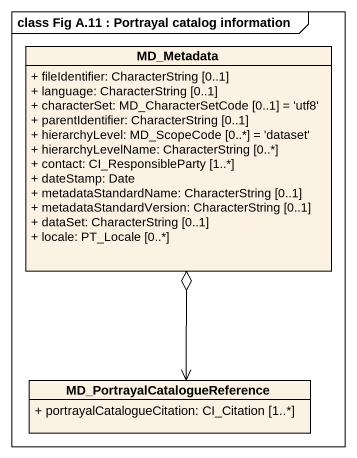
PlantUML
@startuml
mainframe class Fig A.11 : Portrayal catalog information
hide circle
hide empty members
skinparam classAttributeIconSize 0
class MD_Metadata {
  + fileIdentifier: CharacterString [0..1]
  + language: CharacterString [0..1]
  + characterSet: MD_CharacterSetCode [0..1] = 'utf8'
  + parentIdentifier: CharacterString [0..1]
  + hierarchyLevel: MD_ScopeCode [0..*] = 'dataset'
  + hierarchyLevelName: CharacterString [0..*]
  + contact: CI_ResponsibleParty [1..*]
  + dateStamp: Date
  + metadataStandardName: CharacterString [0..1]
  + metadataStandardVersion: CharacterString [0..1]
  + dataSet: CharacterString [0..1]
  + locale: PT_Locale [0..*]
}
class "MD_PortrayalCatalogueReference" as MD_PortrayalCatalogueReferen {
  + portrayalCatalogueCitation: CI_Citation [1..*]
}
MD_Metadata o--> MD_PortrayalCatalogueReferen
@enduml
